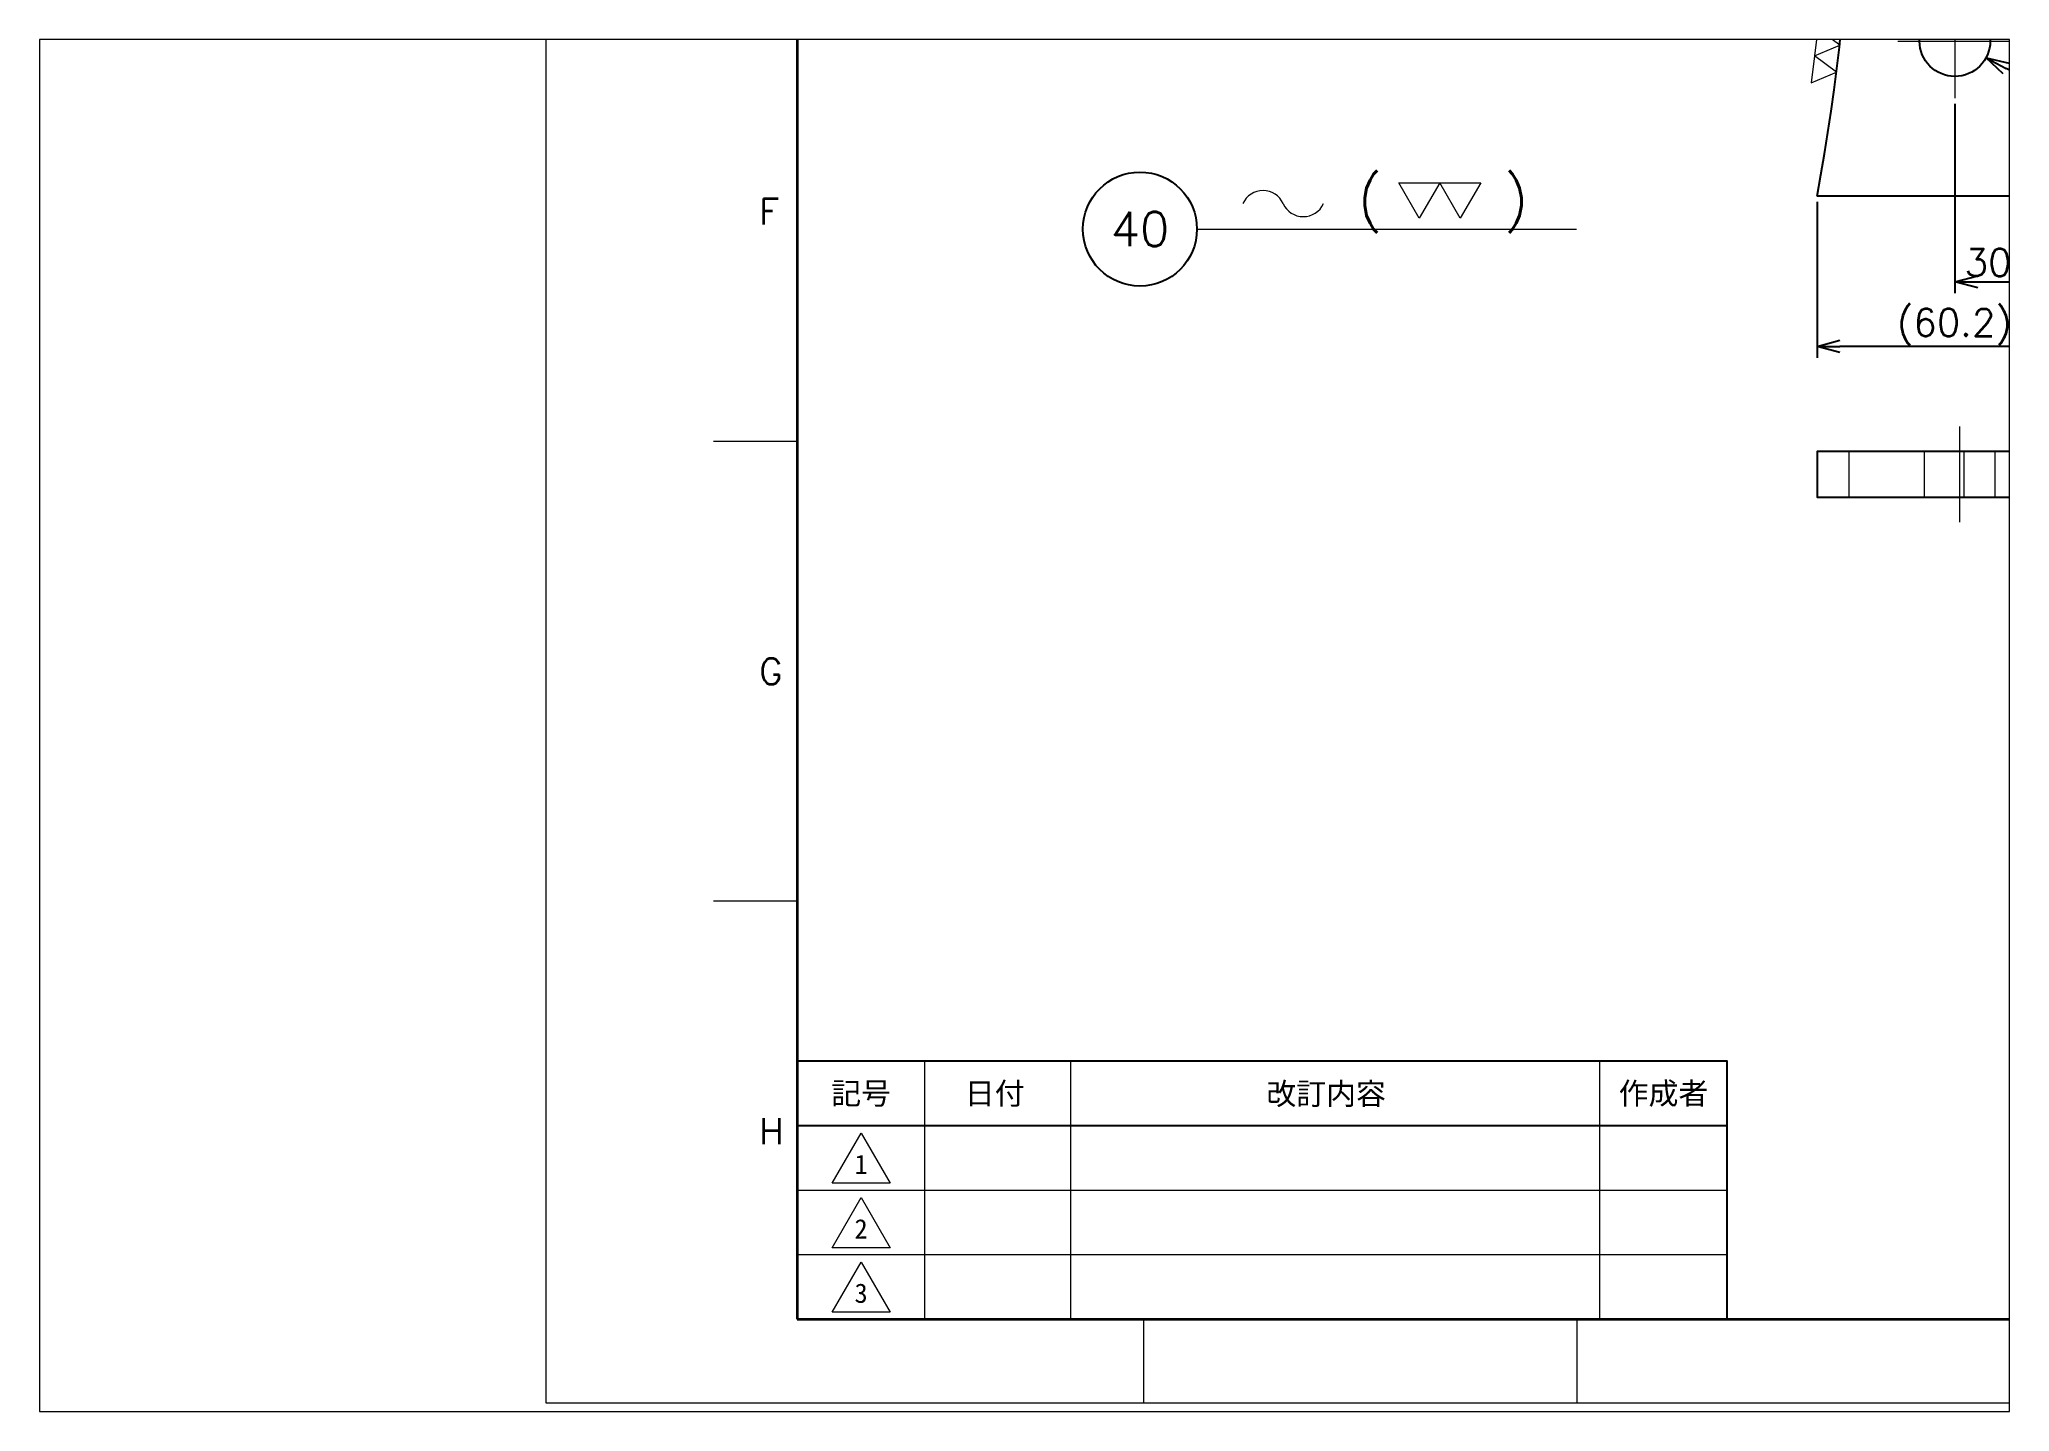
# Paper-space layout 'レイアウト1' of a CAD drawing. Header units: millimetres. Extents: x 29 to 258, y 20 to 179.
# The model-space entities are those that its viewports show. They can reach past a viewport. Long polylines and large blocks are cut down to what shows.
import ezdxf
from ezdxf import colors
from ezdxf.entities.mleader import LeaderData, LeaderLine
from ezdxf.enums import TextEntityAlignment as Align
from ezdxf.math import Vec2, Vec3

# ---------------------------------------------------------------- set-up
doc = ezdxf.new("R2010")
doc.units = ezdxf.units.MM
doc.header["$LTSCALE"] = 0.8
doc.header["$PDMODE"] = 99
doc.header["$PDSIZE"] = 1
doc.linetypes.add('CENTER2', pattern=[28.575, 19.05, -3.175, 3.175, -3.175])
doc.linetypes.add('HIDDEN', pattern=[9.525, 6.35, -3.175])
for name, color, linetype, lineweight in [('01_NORMAL', 7, 'Continuous', 25), ('04_HIDDEN', 2, 'HIDDEN', 13), ('05_CENTER', 4, 'CENTER2', 13), ('07_TEXT', 3, 'Continuous', 13), ('08_DIM', 3, 'Continuous', 13), ('90_FRAME', 5, 'Continuous', 35)]:
    doc.layers.add(name, color=color, linetype=linetype, lineweight=lineweight)
doc.layers.add('91_BLANK', color=5, linetype='Continuous', lineweight=0, plot=False)
doc.styles.add('KSS_TXT', font='txt.shx', dxfattribs={"bigfont": 'extfont2.shx'})
doc.styles.add('MS_G', font='MS Gothic.ttf')
doc.styles.get("Standard").update_dxf_attribs({"font": 'txt.shx', "bigfont": 'extfont2.shx'})
doc.styles.add('表題用', font='MS PGothic.ttf')
doc.dimstyles.new('KSS_DIM', dxfattribs={"dimscale": 2, "dimtxt": 3, "dimasz": 2.5, "dimexe": 1.25, "dimexo": 0.625, "dimtad": 1, "dimdsep": 46, "dimtxsty": 'KSS_TXT', "dimblk": 'OPEN30', "dimcen": 0, "dimazin": 2, "dimtfac": 0.75, "dimtmove": 0, "dimatfit": 3, "dimldrblk": 'OPEN30', "dimfxl": 1.25, "dimtolj": 1, "dimarcsym": 0})
doc.dimstyles.new('KSS_DIM$3', dxfattribs={"dimscale": 2, "dimtxt": 3, "dimasz": 2.5, "dimexe": 1.25, "dimexo": 0.625, "dimtad": 1, "dimtih": 1, "dimtoh": 1, "dimdsep": 46, "dimtxsty": 'KSS_TXT', "dimblk": 'OPEN30', "dimcen": 0, "dimazin": 2, "dimtfac": 0.75, "dimtofl": 0, "dimtmove": 0, "dimatfit": 3, "dimldrblk": 'OPEN30', "dimfxl": 1.25, "dimtolj": 1, "dimarcsym": 0})

# ---------------------------------------------------------------- blocks, each defined once
blk = doc.blocks.new('AM_BALLOON1')
at = {"transparency": 16777216}
blk.add_circle((0, 0), 5, dxfattribs=at)
blk.add_attdef('B_NUMBER', text='', height=3, dxfattribs=at).set_placement((0, 0), align=Align.MIDDLE_CENTER)
blk = doc.blocks.new('_OPEN')
at = {"color": 0, "linetype": 'ByBlock'}
for p, q in [((-1, 0.167), (0, 0)), ((0, 0), (-1, -0.167)), ((0, 0), (-1, 0))]:
    blk.add_line(p, q, dxfattribs=at)
blk = doc.blocks.new('_Open30')
at = {"color": 0, "linetype": 'ByBlock', "lineweight": -2}
for p, q in [((-1, 0.268), (0, 0)), ((0, 0), (-1, -0.268)), ((0, 0), (-1, 0))]:
    blk.add_line(p, q, dxfattribs=at)
blk = doc.blocks.new('*D156')
at = {"layer": '08_DIM', "color": 0, "lineweight": -2, "transparency": 16777216}
for p, q in [((340.32, 329.56), (365, 329.56)), ((362.5, 324.56), (362.5, 303.56)), ((322.8, 298.56), (365, 298.56))]:
    blk.add_line(p, q, dxfattribs=at)
at = {"layer": 'Defpoints', "color": 0, "transparency": 16777216}
for p in [(339.07, 329.56), (321.55, 298.56), (362.5, 298.56)]:
    blk.add_point(p, dxfattribs=at)
at = {"layer": '08_DIM', "color": 0, "lineweight": -2, "transparency": 16777216, "xscale": 5, "yscale": 5, "zscale": 5}
for p, rotation in [((362.5, 329.56), 90), ((362.5, 298.56), 270)]:
    blk.add_blockref('_Open30', p, dxfattribs=dict(at, rotation=rotation))
at = {"layer": '08_DIM', "color": 0, "transparency": 16777216, "insert": (358.25, 314.06), "char_height": 6, "attachment_point": 5, "rotation": 90, "style": 'KSS_TXT'}
blk.add_mtext('31{\\H5.000000;%%p0.1}', dxfattribs=at)
blk = doc.blocks.new('*D157')
at = {"layer": '08_DIM', "color": 0, "lineweight": -2, "transparency": 16777216}
for p, q in [((312.32, 339.56), (394.27, 339.56)), ((391.77, 334.56), (391.77, 269.56)), ((340.32, 264.56), (394.27, 264.56))]:
    blk.add_line(p, q, dxfattribs=at)
at = {"layer": 'Defpoints', "color": 0, "transparency": 16777216}
for p in [(311.07, 339.56), (339.07, 264.56), (391.77, 264.56)]:
    blk.add_point(p, dxfattribs=at)
at = {"layer": '08_DIM', "color": 0, "lineweight": -2, "transparency": 16777216, "xscale": 5, "yscale": 5, "zscale": 5}
for p, rotation in [((391.77, 339.56), 90), ((391.77, 264.56), 270)]:
    blk.add_blockref('_Open30', p, dxfattribs=dict(at, rotation=rotation))
at = {"layer": '08_DIM', "color": 0, "transparency": 16777216, "insert": (387.51, 302.06), "char_height": 6, "attachment_point": 5, "rotation": 90, "style": 'KSS_TXT'}
blk.add_mtext('\\A1;75', dxfattribs=at)
blk = doc.blocks.new('*D158')
at = {"layer": '08_DIM', "color": 0, "lineweight": -2, "transparency": 16777216}
for p, q in [((278.87, 263.31), (278.87, 229.11)), ((339.07, 263.31), (339.07, 229.11)), ((334.07, 231.61), (283.87, 231.61))]:
    blk.add_line(p, q, dxfattribs=at)
at = {"layer": 'Defpoints', "color": 0, "transparency": 16777216}
for p in [(278.87, 264.56), (339.07, 264.56), (278.87, 231.61)]:
    blk.add_point(p, dxfattribs=at)
at = {"layer": '08_DIM', "color": 0, "lineweight": -2, "transparency": 16777216, "xscale": 5, "yscale": 5, "zscale": 5, "rotation": 180}
blk.add_blockref('_Open30', (278.87, 231.61), dxfattribs=at)
at = {"layer": '08_DIM', "color": 0, "lineweight": -2, "transparency": 16777216, "xscale": 5, "yscale": 5, "zscale": 5}
blk.add_blockref('_Open30', (339.07, 231.61), dxfattribs=at)
at = {"layer": '08_DIM', "color": 0, "transparency": 16777216, "insert": (308.97, 235.86), "char_height": 6, "attachment_point": 5, "style": 'KSS_TXT'}
blk.add_mtext('\\A1;(60.2)', dxfattribs=at)
blk = doc.blocks.new('*D159')
at = {"layer": '08_DIM', "color": 0, "lineweight": -2, "transparency": 16777216}
for p, q in [((309.07, 284.84), (309.07, 243.27)), ((339.07, 263.31), (339.07, 243.27)), ((314.07, 245.77), (334.07, 245.77))]:
    blk.add_line(p, q, dxfattribs=at)
at = {"layer": 'Defpoints', "color": 0, "transparency": 16777216}
for p in [(309.07, 286.09), (339.07, 264.56), (339.07, 245.77)]:
    blk.add_point(p, dxfattribs=at)
at = {"layer": '08_DIM', "color": 0, "lineweight": -2, "transparency": 16777216, "xscale": 5, "yscale": 5, "zscale": 5, "rotation": 180}
blk.add_blockref('_Open30', (309.07, 245.77), dxfattribs=at)
at = {"layer": '08_DIM', "color": 0, "lineweight": -2, "transparency": 16777216, "xscale": 5, "yscale": 5, "zscale": 5}
blk.add_blockref('_Open30', (339.07, 245.77), dxfattribs=at)
at = {"layer": '08_DIM', "color": 0, "transparency": 16777216, "insert": (324.07, 250.02), "char_height": 6, "attachment_point": 5, "style": 'KSS_TXT'}
blk.add_mtext('30{\\H5.000000;%%p0.1}', dxfattribs=at)
blk = doc.blocks.new('p1ba02')
for p, q in [((-1.5, 2.6), (1.5, 2.6)), ((0, 0), (-1.5, 2.6)), ((1.5, 2.6), (0, 0)), ((3, 0), (1.5, 2.6)), ((1.5, 2.6), (4.5, 2.6)), ((4.5, 2.6), (3, 0))]:
    blk.add_line(p, q)
blk = doc.blocks.new('p1ba05')
for centre, start, end in [((-2.95, 0.29), 24.2276, 155.5758), ((0, 1.62), 204.2276, 335.5758)]:
    blk.add_arc(centre, 1.62, start, end)
blk = doc.blocks.new('*D204')
at = {"layer": '08_DIM', "color": 0, "lineweight": -2, "transparency": 16777216}
for p, q in [((349.1, 277.26), (320.32, 292.58)), ((372.39, 277.26), (349.1, 277.26))]:
    blk.add_line(p, q, dxfattribs=at)
at = {"layer": 'Defpoints', "color": 0, "transparency": 16777216}
for p in [(302.22, 302.21), (315.91, 294.92)]:
    blk.add_point(p, dxfattribs=at)
at = {"layer": '08_DIM', "color": 0, "lineweight": -2, "transparency": 16777216, "xscale": 5, "yscale": 5, "zscale": 5, "rotation": 151.9842320127945}
blk.add_blockref('_Open30', (315.91, 294.92), dxfattribs=at)
at = {"layer": '08_DIM', "color": 0, "transparency": 16777216, "insert": (361.37, 281.52), "char_height": 6, "attachment_point": 5, "style": 'KSS_TXT'}
blk.add_mtext('\\A1;%%C15.5', dxfattribs=at)

msp = doc.modelspace()

# ---------------------------------------------------------------- linework, layer by layer
at = {"color": 0}
for points in [[(286.84, 339.565), (311.066, 339.565), (311.066, 329.565), (339.066, 329.565), (339.066, 264.565), (294.066, 264.565)], [(294.066, 264.565), (278.866, 264.565)]]:
    msp.add_lwpolyline(points, dxfattribs=at)
msp.add_lwpolyline([(339.066, 208.59), (278.866, 208.59), (278.866, 198.59), (339.066, 198.59)], close=True, dxfattribs=at)
msp.add_circle((309.066, 298.565), 7.75, dxfattribs=at)
msp.add_arc((-210.934, 354.565), 498, 349.58813, 358.27396, dxfattribs=at)
at = {"layer": '04_HIDDEN', "color": 9}
for p, q in [((285.84, 208.59), (285.84, 198.59)), ((311.066, 208.59), (311.066, 198.59))]:
    msp.add_line(p, q, dxfattribs=at)
at = {"layer": '04_HIDDEN'}
for p, q in [((302.316, 208.59), (302.316, 198.59)), ((317.816, 208.59), (317.816, 198.59))]:
    msp.add_line(p, q, dxfattribs=at)
at = {"layer": '05_CENTER'}
for p, q in [((309.066, 311.044), (309.066, 286.086)), ((296.587, 298.565), (321.545, 298.565)), ((310.066, 214.09), (310.066, 193.09))]:
    msp.add_line(p, q, dxfattribs=at)
at = {"layer": '08_DIM'}
msp.add_line((142.841, 257.335), (226.059, 257.335), dxfattribs=at)
at = {"layer": '90_FRAME', "color": 4, "lineweight": 13}
for p, q in [((55.161, 210.78), (36.755, 210.78)), ((55.161, 109.964), (36.755, 109.964)), ((131.173, 0), (131.173, 18.324)), ((226.218, 0), (226.218, 18.324)), ((321.264, 0), (321.264, 18.324))]:
    msp.add_line(p, q, dxfattribs=at)
at = {"layer": '90_FRAME', "color": 0, "lineweight": 13}
for p, q in [((83.161, 18.324), (83.161, 74.895)), ((115.161, 18.324), (115.161, 74.895)), ((231.161, 18.324), (231.161, 74.895)), ((55.161, 46.609), (259.161, 46.609)), ((55.161, 32.467), (259.161, 32.467))]:
    msp.add_line(p, q, dxfattribs=at)
at = {"layer": '90_FRAME', "color": 0, "lineweight": 25}
msp.add_line((55.161, 60.752), (259.161, 60.752), dxfattribs=at)
at = {"layer": '90_FRAME'}
msp.add_lwpolyline([(55.161, 18.324), (1157.639, 18.324), (1157.639, 806.5), (55.161, 806.5)], close=True, dxfattribs=at)
at = {"layer": '90_FRAME', "color": 0, "lineweight": 25}
msp.add_lwpolyline([(55.161, 18.324), (259.161, 18.324), (259.161, 74.895), (55.161, 74.895)], close=True, dxfattribs=at)
at = {"layer": '90_FRAME', "color": 0, "lineweight": 13}
for points in [[(62.797, 48.111), (69.161, 59.135), (75.525, 48.111), (62.797, 48.111)], [(62.797, 33.969), (69.161, 44.992), (75.525, 33.969), (62.797, 33.969)], [(62.797, 19.826), (69.161, 30.849), (75.525, 19.826), (62.797, 19.826)]]:
    msp.add_lwpolyline(points, dxfattribs=at)
at = {"layer": '91_BLANK'}
msp.add_lwpolyline([(0, 0), (1176.045, 0), (1176.045, 827.746), (0, 827.746)], close=True, dxfattribs=at)

# ---------------------------------------------------------------- block references
at = {"layer": '08_DIM', "xscale": -2, "yscale": 2, "zscale": 2, "rotation": 83.09481747139162}
msp.add_blockref('p1ba02', (283.81, 297.709), dxfattribs=at)
at = {"layer": '08_DIM', "xscale": 3, "yscale": 3, "zscale": 3}
for name, p in [('p1ba05', (166.16, 260.071)), ('p1ba02', (191.571, 259.72))]:
    msp.add_blockref(name, p, dxfattribs=at)

# ---------------------------------------------------------------- texts
at = {"layer": '07_TEXT', "style": 'KSS_TXT'}
msp.add_text('(   )', height=9, dxfattribs=at).set_placement((178.096, 259.494))
at = {"layer": '90_FRAME', "color": 0, "lineweight": 13, "style": 'KSS_TXT'}
for s, p in [('F', (46.799, 261.188)), ('G', (46.799, 160.372)), ('H', (46.799, 59.556))]:
    msp.add_text(s, height=5.68, dxfattribs=at).set_placement(p, align=Align.MIDDLE_LEFT)
at = {"layer": '90_FRAME', "color": 0, "style": '表題用'}
for s, p in [('記号', (69.161, 67.824)), ('日付', (98.474, 67.824)), ('作成者', (245.161, 67.824))]:
    msp.add_text(s, height=4.8, dxfattribs=at).set_placement(p, align=Align.MIDDLE_CENTER)
msp.add_text('改訂内容', height=4.8, dxfattribs=at).set_placement((171.161, 67.824), align=Align.MIDDLE)
at = {"layer": '90_FRAME', "color": 0, "lineweight": 13, "style": 'MS_G'}
for s, p in [('1', (69.161, 52.267)), ('2', (69.161, 38.124)), ('3', (69.161, 23.981))]:
    msp.add_text(s, height=4.243, dxfattribs=at).set_placement(p, align=Align.MIDDLE)

# ---------------------------------------------------------------- dimensions: what is measured, and where the dimension line sits
at = {"layer": '08_DIM'}
dim = msp.add_linear_dim(base=(391.768, 264.565), p1=(311.066, 339.565), p2=(339.066, 264.565), angle=90, dimstyle='KSS_DIM', dxfattribs=at)
dim.commit()
dim.dimension.update_dxf_attribs({"geometry": '*D157', "text_midpoint": (387.514, 302.065)})
dim = msp.add_linear_dim(base=(362.496, 298.565), p1=(339.066, 329.565), p2=(321.545, 298.565), angle=90, dimstyle='KSS_DIM', override={"dimpost": '', "dimtol": 1, "dimlim": 0, "dimtp": 0.1, "dimtm": 0.1, "dimtfac": 0.833333, "dimtdec": 2, "dimtolj": 0, "dimtzin": 8}, dxfattribs=at)
dim.commit()
dim.dimension.update_dxf_attribs({"geometry": '*D156', "text_midpoint": (358.246, 314.065)})
dim = msp.add_diameter_dim_2p(p1=(302.224, 302.205), p2=(315.908, 294.925), dimstyle='KSS_DIM$3', override={"dimpost": '%%C<>', "dimtix": 1}, dxfattribs=at)
dim.commit()
dim.dimension.update_dxf_attribs({"geometry": '*D204', "text_midpoint": (361.373, 277.263), "dimtype": 163})
dim = msp.add_linear_dim(base=(339.066, 245.772), p1=(309.066, 286.086), p2=(339.066, 264.565), dimstyle='KSS_DIM', override={"dimpost": '', "dimtol": 1, "dimlim": 0, "dimtp": 0.1, "dimtm": 0.1, "dimtfac": 0.833333, "dimtdec": 2, "dimtolj": 0, "dimtzin": 8}, dxfattribs=at)
dim.commit()
dim.dimension.update_dxf_attribs({"geometry": '*D159', "text_midpoint": (324.066, 250.022)})
dim = msp.add_linear_dim(base=(278.866, 231.611), p1=(339.066, 264.565), p2=(278.866, 264.565), text='(<>)', dimstyle='KSS_DIM', override={"dimdec": 1}, dxfattribs=at)
dim.commit()
dim.dimension.update_dxf_attribs({"geometry": '*D158', "text_midpoint": (308.966, 235.861)})

# ---------------------------------------------------------------- leaders
ml = msp.add_multileader_block('Standard', dxfattribs=at)
ml.set_content('AM_BALLOON1', color=256, scale=2.5)
ml.set_attribute('B_NUMBER', '39', width=0)
ml.set_leader_properties(color=256, linetype='ByLayer', lineweight=-1)
ml.set_arrow_properties(name='OPEN')
ml.build(insert=Vec2(0, 0))
ml.multileader.update_dxf_attribs({"leader_type": 0, "has_dogleg": 0, "text_right_attachment_type": 6, "dogleg_length": 0, "arrow_head_size": 5, "scale": 2.5, "block_connection_type": 1})
ctx = ml.context
ctx.base_point, ctx.scale, ctx.char_height, ctx.arrow_head_size, ctx.landing_gap_size, ctx.plane_origin = Vec3(130.326, 650.621), 2.5, 10, 5, 5, Vec3(130.326, 650.621)
ctx.right_attachment, ctx.attachment_type = 6, 1
notes = []
notes.append((ctx, [(0, (0, 0, 0), (0, 0), (1, 0), 1, [])]))
ctx.block.insert = Vec3(130.326, 650.621)
ml = msp.add_multileader_block('Standard', dxfattribs=at)
ml.set_content('AM_BALLOON1', color=256, scale=2.5)
ml.set_attribute('B_NUMBER', '41', width=0)
ml.set_leader_properties(color=256, linetype='ByLayer', lineweight=-1)
ml.set_arrow_properties(name='OPEN')
ml.build(insert=Vec2(0, 0))
ml.multileader.update_dxf_attribs({"leader_type": 0, "has_dogleg": 0, "text_right_attachment_type": 6, "dogleg_length": 0, "arrow_head_size": 5, "scale": 2.5, "block_connection_type": 1})
ctx = ml.context
ctx.base_point, ctx.scale, ctx.char_height, ctx.arrow_head_size, ctx.landing_gap_size, ctx.plane_origin = Vec3(492.448, 650.621), 2.5, 10, 5, 5, Vec3(492.448, 650.621)
ctx.right_attachment, ctx.attachment_type = 6, 1
notes.append((ctx, [(0, (0, 0, 0), (0, 0), (1, 0), 1, [])]))
ctx.block.insert = Vec3(492.448, 650.621)
ml = msp.add_multileader_block('Standard', dxfattribs=at)
ml.set_content('AM_BALLOON1', color=256, scale=2.5)
ml.set_attribute('B_NUMBER', '43', width=0)
ml.set_leader_properties(color=256, linetype='ByLayer', lineweight=-1)
ml.set_arrow_properties(name='OPEN')
ml.build(insert=Vec2(0, 0))
ml.multileader.update_dxf_attribs({"leader_type": 0, "has_dogleg": 0, "text_right_attachment_type": 6, "dogleg_length": 0, "arrow_head_size": 5, "scale": 2.5, "block_connection_type": 1})
ctx = ml.context
ctx.base_point, ctx.scale, ctx.char_height, ctx.arrow_head_size, ctx.landing_gap_size, ctx.plane_origin = Vec3(845.36, 650.621), 2.5, 10, 5, 5, Vec3(845.36, 650.621)
ctx.right_attachment, ctx.attachment_type = 6, 1
notes.append((ctx, [(0, (0, 0, 0), (0, 0), (1, 0), 1, [])]))
ctx.block.insert = Vec3(845.36, 650.621)
ml = msp.add_multileader_block('Standard', dxfattribs=at)
ml.set_content('AM_BALLOON1', color=256, scale=2.5)
ml.set_attribute('B_NUMBER', '40', width=0)
ml.set_leader_properties(color=256, linetype='ByLayer', lineweight=-1)
ml.set_arrow_properties(name='OPEN')
ml.build(insert=Vec2(0, 0))
ml.multileader.update_dxf_attribs({"leader_type": 0, "has_dogleg": 0, "text_right_attachment_type": 6, "dogleg_length": 0, "arrow_head_size": 5, "scale": 2.5, "block_connection_type": 1})
ctx = ml.context
ctx.base_point, ctx.scale, ctx.char_height, ctx.arrow_head_size, ctx.landing_gap_size, ctx.plane_origin = Vec3(130.326, 257.345), 2.5, 10, 5, 5, Vec3(130.326, 257.345)
ctx.right_attachment, ctx.attachment_type = 6, 1
notes.append((ctx, [(0, (0, 0, 0), (0, 0), (1, 0), 1, [])]))
ctx.block.insert = Vec3(130.326, 257.345)
ml = msp.add_multileader_block('Standard', dxfattribs=at)
ml.set_content('AM_BALLOON1', color=256, scale=2.5)
ml.set_attribute('B_NUMBER', '42', width=0)
ml.set_leader_properties(color=256, linetype='ByLayer', lineweight=-1)
ml.set_arrow_properties(name='OPEN')
ml.build(insert=Vec2(0, 0))
ml.multileader.update_dxf_attribs({"leader_type": 0, "has_dogleg": 0, "text_right_attachment_type": 6, "dogleg_length": 0, "arrow_head_size": 5, "scale": 2.5, "block_connection_type": 1})
ctx = ml.context
ctx.base_point, ctx.scale, ctx.char_height, ctx.arrow_head_size, ctx.landing_gap_size, ctx.plane_origin = Vec3(492.448, 257.345), 2.5, 10, 5, 5, Vec3(492.448, 257.345)
ctx.right_attachment, ctx.attachment_type = 6, 1
notes.append((ctx, [(0, (0, 0, 0), (0, 0), (1, 0), 1, [])]))
ctx.block.insert = Vec3(492.448, 257.345)
for ctx, leaders in notes:
    for number, flags, end, landing, length, lines in leaders:
        leader = LeaderData()
        leader.index, (leader.has_last_leader_line, leader.has_dogleg_vector, leader.attachment_direction) = number, flags
        leader.last_leader_point, leader.dogleg_vector, leader.dogleg_length = Vec3(end), Vec3(landing), length
        for number, points, colour, breaks in lines:
            line = LeaderLine()
            line.index, line.vertices, line.color, line.breaks = number, Vec3.list(points), colors.encode_raw_color(colour), breaks
            leader.lines.append(line)
        ctx.leaders.append(leader)

psp = doc.layouts.new('レイアウト1')

# ---------------------------------------------------------------- viewports
at = {"layer": '01_NORMAL'}
psp.add_viewport(center=(143.2, 99.71), size=(229.12, 159.5289), view_center_point=(104.994, 148.5), view_height=300.88387, dxfattribs=at)

doc.saveas('drawing.dxf')
